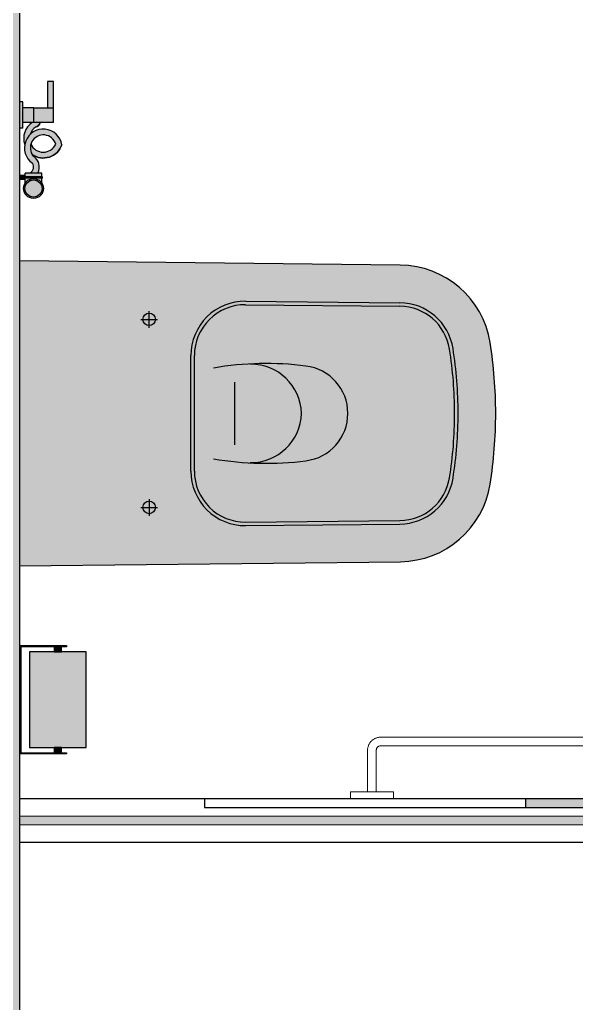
# Model space of a CAD drawing. Header units: millimetres. Extents: x 307301 to 459443, y -2888111 to -2805601.
# Drawn here: x 451097 to 451741, y -2883416 to -2882280 of the extents above; entities that cross this region are included whole.
import ezdxf

# ---------------------------------------------------------------- set-up
doc = ezdxf.new("R2010")
doc.units = ezdxf.units.MM
doc.header["$LTSCALE"] = 10
doc.header["$MEASUREMENT"] = 0
doc.linetypes.add('( Hidden )', pattern=[0.375, 0.25, -0.125])
doc.linetypes.add('DASHED', pattern=[19.049999999999997, 12.7, -6.349999999999998])
for name, color, linetype in [('BMA FURNITURE', 6, 'Continuous'), ('DT-HATCH', 7, 'Continuous'), ('DT-MEDIUM', 5, 'Continuous'), ('Furniture - Plan', 3, 'Continuous'), ('GLASS', 4, 'Continuous'), ('LELVEL DROP', 3, '( Hidden )'), ('PDA FURNITURE', 6, 'Continuous'), ('WALL - PDA', 1, 'Continuous')]:
    doc.layers.add(name, color=color, linetype=linetype)
for name, color, linetype, lineweight in [('DT-MEDIUM LIGHT', 6, 'Continuous', 15), ('HATCH WALL', 8, 'Continuous', 0), ('I-Fur Hatch', 8, 'Continuous', 0), ('I-SANI&FITT', 5, 'Continuous', 30), ('PARTITION - BMA', 6, 'Continuous', 18)]:
    doc.layers.add(name, color=color, linetype=linetype, lineweight=lineweight)

# ---------------------------------------------------------------- blocks, each defined once
blk = doc.blocks.new('A$C9a3b0c70')
at = {"layer": 'HATCH WALL'}
blk.add_hatch(color=7, dxfattribs=at).paths.add_polyline_path([(16679.90052831965, 23942.28077380592), (16679.90052833408, 21352.28077380592), (16349.90052825445, 21352.28077380592), (16349.90052825445, 21202.28077380592), (16829.90052831965, 21202.28077380592), (16829.90052831965, 23942.28077380592)])
at = {"layer": 'WALL - PDA'}
blk.add_lwpolyline([(16679.90052831965, 23942.28077380592), (16679.90052833408, 21352.28077380592), (16349.90052825445, 21352.28077380592), (16349.90052825445, 21202.28077380592), (16829.90052831965, 21202.28077380592), (16829.90052831965, 23942.28077380592)], close=True, dxfattribs=at)
blk = doc.blocks.new('A$C492F6773')
at = {"color": 8, "linetype": 'DASHED', "ltscale": 5}
for p, q in [((289.4807218908972, 69.45628692768518), (289.4807218908972, 51.45628692768518)), ((280.4807218908972, 60.45628692768518), (298.4807218908973, 60.45628692768518))]:
    blk.add_line(p, q, dxfattribs=at)
at = {"layer": 'DT-MEDIUM', "color": 8, "linetype": 'DASHED', "ltscale": 10}
blk.add_lwpolyline([(-349.9999999999998, -8.53e-14), (350, 7.11e-14), (349.9999999999418, -9.999999999999927), (-349.9999999999998, -10.00000000000008)], close=True, dxfattribs=at)
at = {"layer": 'DT-MEDIUM LIGHT', "color": 8, "linetype": 'DASHED', "ltscale": 5, "elevation": 1.056387e-10}
blk.add_lwpolyline([(298.4807218908973, 60.45628692768518), (298.4807218908973, 8.000000000000043), (280.4807218908972, 8.000000000000043), (280.4807218908972, 60.45628692768518)], dxfattribs=at)
at = {"layer": 'DT-MEDIUM LIGHT', "color": 8, "linetype": 'DASHED', "ltscale": 5}
for points in [[(264.4212111474772, 4.26e-14), (264.4212111474772, 8.000000000000032), (314.4212111474772, 8.00000000000005), (314.4212111474772, 5.68e-14), (264.4212111474772, 4.26e-14)], [(-131.458501920977, -10.00000000000004), (-131.458501920977, -18.00000000000004), (-181.4585019209769, -18.00000000000006), (-181.4585019209769, -10.00000000000005), (-131.458501920977, -10.00000000000004)], [(264.4212111474772, -9.999999999999957), (264.4212111474772, -17.99999999999994), (314.4212111474772, -17.99999999999994), (314.4212111474772, -9.999999999999943), (264.4212111474772, -9.999999999999957)]]:
    blk.add_lwpolyline(points, close=True, dxfattribs=at)
at = {"layer": 'DT-MEDIUM LIGHT', "color": 8, "linetype": 'DASHED', "ltscale": 5, "elevation": -1.056387e-10}
blk.add_lwpolyline([(-151.5180126649209, -65.99064069369345, 0.4142135623730951), (-146.5180126649209, -70.99064069369345), (279.4807218914211, -70.99999999243299, 0.4142135623730951), (284.4807218914212, -65.99999999243298), (284.4807218909555, -17.99999999999994), (294.480721890839, -17.99999999999994), (294.4807218913047, -65.99999999243293, -0.4142135623730951), (279.4807218912465, -80.99999999266576), (-146.5180126653865, -80.99064069369345, -0.4142135623730951), (-161.5180126649209, -65.99064069369345), (-161.5180126652701, -18.00000000000004), (-151.5180126650373, -18.00000000000004)], format="xyb", close=True, dxfattribs=at)
at = {"layer": 'DT-MEDIUM LIGHT', "color": 8, "linetype": 'DASHED', "ltscale": 5}
blk.add_circle((289.4807218908972, 60.45628692768518), 9.000000000000002, dxfattribs=at)
blk = doc.blocks.new('A$C68CD5E65')
at = {"ltscale": 0.5}
h = blk.add_hatch(color=7, dxfattribs=at)
h.dxf.hatch_style = 1
edge = h.paths.add_edge_path()
edge.add_arc((639.4807218908973, 60.45628692768527), 9.000000000000002, 0, 360)
h = blk.add_hatch(color=7, dxfattribs=at)
h.dxf.hatch_style = 1
h.paths.add_polyline_path([(630.4807218908973, 60.45628692768527, 0.4142135623730951), (639.4807218908973, 51.45628692768528, 0.4142135623730951), (648.4807218908973, 60.45628692768527), (648.4807218908973, 8.000000000000128), (630.4807218908973, 8.000000000000128)])
h = blk.add_hatch(color=7, dxfattribs=at)
h.dxf.hatch_style = 1
h.paths.add_polyline_path([(614.4212111474773, 1.279e-13), (614.4212111474773, 8.00000000000012), (664.4212111474773, 8.000000000000135), (664.4212111474773, 1.35e-13)])
h = blk.add_hatch(color=7, dxfattribs=at)
h.dxf.hatch_style = 1
h.paths.add_polyline_path([(218.5414980790229, -9.999999999999957), (218.5414980790229, -17.99999999999996), (168.5414980790228, -17.99999999999996), (168.5414980790228, -9.999999999999973)])
h = blk.add_hatch(color=7, dxfattribs=at)
h.dxf.hatch_style = 1
h.paths.add_polyline_path([(614.4212111474773, -9.999999999999874), (614.4212111474773, -17.99999999999986), (664.4212111474773, -17.99999999999986), (664.4212111474773, -9.999999999999863)])
h = blk.add_hatch(color=250)
h.dxf.hatch_style = 1
edge = h.paths.add_edge_path()
edge.add_arc((203.4819873350643, -65.99064069369338), 4.999999999999856, 540.0000000001685, 630.0000000001683)
edge.add_line((203.4819873350789, -70.9906406936934), (629.4807218914211, -70.99999999243288))
edge.add_arc((629.4807218914211, -65.99999999243288), 5.000000000000006, 630, 719.9999999995226)
edge.add_line((634.4807218914211, -65.99999999247471), (634.4212111475242, -17.9999999999952))
edge.add_line((634.4212111475282, -17.99999999999441), (644.4212111474334, -18.00000000000413))
edge.add_line((644.4212111474262, -18.00000000000531), (644.4807218912792, -65.99999999238207))
edge.add_arc((629.4874006647224, -66.00667876610336), 14.99332271409163, 269.9744776023066, 360.0255223986401, ccw=False)
edge.add_line((629.4807218912465, -80.9999999926657), (203.4819873345996, -80.99064069367881))
edge.add_arc((203.4819873348315, -65.9906406939262), 14.99999999975306, 539.9999999991123, 629.9999999991123, ccw=False)
edge.add_line((188.4819873350789, -65.99064069369338), (188.4819873347296, -17.99999999999996))
edge.add_line((188.4819873347296, -17.99999999999996), (198.4819873349625, -17.99999999999996))
edge.add_line((198.4819873349625, -17.99999999999996), (198.4819873350643, -65.99064069370823))
at = {"layer": 'DT-HATCH', "ltscale": 5}
h = blk.add_hatch(color=4, dxfattribs=at)
h.dxf.hatch_style = 1
h.paths.add_polyline_path([(700, -5.25944e-11), (699.9999999999417, -10.00000000005259), (0, -10), (0, 0)])
at = {"color": 8, "ltscale": 5}
for p, q in [((639.4807218908973, 69.45628692768527), (639.4807218908973, 51.45628692768528)), ((630.4807218908973, 60.45628692768527), (648.4807218908973, 60.45628692768527))]:
    blk.add_line(p, q, dxfattribs=at)
at = {"layer": 'DT-MEDIUM', "color": 134, "ltscale": 10}
blk.add_lwpolyline([(0, 0), (700, 1.563e-13), (699.9999999999417, -9.999999999999844), (0, -10)], close=True, dxfattribs=at)
at = {"layer": 'DT-MEDIUM LIGHT', "ltscale": 5, "elevation": 1.056387e-10}
blk.add_lwpolyline([(648.4807218908973, 60.45628692768527), (648.4807218908973, 8.000000000000128), (630.4807218908973, 8.000000000000128), (630.4807218908973, 60.45628692768527)], dxfattribs=at)
at = {"layer": 'DT-MEDIUM LIGHT', "ltscale": 5}
for points in [[(614.4212111474773, 1.279e-13), (614.4212111474773, 8.00000000000012), (664.4212111474773, 8.000000000000135), (664.4212111474773, 1.35e-13), (614.4212111474773, 1.279e-13)], [(218.5414980790229, -9.999999999999957), (218.5414980790229, -17.99999999999996), (168.5414980790228, -17.99999999999996), (168.5414980790228, -9.999999999999973), (218.5414980790229, -9.999999999999957)], [(614.4212111474773, -9.999999999999874), (614.4212111474773, -17.99999999999986), (664.4212111474773, -17.99999999999986), (664.4212111474773, -9.999999999999863), (614.4212111474773, -9.999999999999874)]]:
    blk.add_lwpolyline(points, close=True, dxfattribs=at)
at = {"layer": 'DT-MEDIUM LIGHT', "ltscale": 5, "elevation": -1.056387e-10}
blk.add_lwpolyline([(198.4819873350789, -65.99064069369338, 0.4142135623730951), (203.4819873350789, -70.9906406936934), (629.4807218914211, -70.99999999243288, 0.4142135623730951), (634.4807218914211, -65.99999999243288), (634.4807218909552, -17.99999999999986), (644.480721890839, -17.99999999999986), (644.4807218913048, -65.99999999243286, -0.4142135623730951), (629.4807218912465, -80.9999999926657), (203.4819873346132, -80.99064069369336, -0.4142135623730951), (188.4819873350789, -65.99064069369338), (188.4819873347296, -17.99999999999996), (198.4819873349625, -17.99999999999996)], format="xyb", close=True, dxfattribs=at)
at = {"layer": 'DT-MEDIUM LIGHT', "ltscale": 5}
blk.add_circle((639.4807218908973, 60.45628692768527), 9.000000000000002, dxfattribs=at)
blk = doc.blocks.new('4324WREWR')
at = {"layer": 'LELVEL DROP'}
h = blk.add_hatch(dxfattribs=at)
h.set_pattern_fill('ANSI31', color=8, scale=20, angle=90)
h.set_pattern_definition([(135, (4991517.37325639, -51780.23172533928), (-1.767766952966368, -1.767766952966368), [])])
h.paths.add_polyline_path([(4991519.395628428, -51773.42475429759), (4991542.37325639, -51773.42475429759), (4991542.37325639, -51768.23172533929), (4991519.395628428, -51768.23172533929)])
h = blk.add_hatch(dxfattribs=at)
h.set_pattern_fill('ANSI31', color=8, scale=20, angle=90)
h.set_pattern_definition([(135, (4991492.37325639, -51792.19350899453), (-1.767766952966368, -1.767766952966368), [])])
h.paths.add_polyline_path([(4991492.37325639, -51785.38653795281), (4991519.348469418, -51785.38653795281), (4991519.348469418, -51780.19350899453), (4991492.37325639, -51780.19350899453)])
at = {"layer": 'LELVEL DROP', "color": 3, "linetype": 'ByBlock', "const_width": 4}
blk.add_lwpolyline([(4991492.37325639, -51778.09160512242), (4991517.37325639, -51778.09160512242), (4991517.37325639, -51766.09160512242), (4991542.37325639, -51766.09160512242)], dxfattribs=at)
blk = doc.blocks.new('A$C3893b7c6')
at = {"layer": 'LELVEL DROP', "xscale": -4.578888891557957, "yscale": 4.578888891557957, "zscale": 4.578888891557957, "rotation": 179.4065631489064}
blk.add_blockref('4324WREWR', (-22856832.52043127, -297.4572350678209), dxfattribs=at)
blk = doc.blocks.new('A$Cab26091c')
at = {"layer": 'DT-HATCH', "ltscale": 5}
h = blk.add_hatch(color=4, dxfattribs=at)
h.dxf.hatch_style = 1
h.paths.add_polyline_path([(0, -19.87499734899029), (1369.99905440188, -19.87499734899029), (1369.99905440188, -29.87499001761898), (0, -29.87499001761898)])
at = {"layer": 'Furniture - Plan', "color": 132, "lineweight": 15, "ltscale": 2.5, "elevation": 0.0003958036140299999}
blk.add_lwpolyline([(0, -19.87499734899029), (1369.99905440188, -19.87499734899029), (1369.99905440188, -29.87499001761898), (0, -29.87499001761898)], close=True, dxfattribs=at)
at = {"layer": 'GLASS'}
blk.add_lwpolyline([(1519.995353227481, -50.00000000139698), (0, -50), (0, 0), (1519.995353227481, -1.396983861923218e-09)], close=True, dxfattribs=at)
at = {"layer": 'PARTITION - BMA', "color": 12, "true_color": 0xb80000, "const_width": 2.116684901462416, "elevation": 93.42750714749054}
blk.add_lwpolyline([(1080.760210013017, -147.7566058831289), (1269.480600052048, -147.7757808906026), (1249.710274853278, -140.1925815814175)], dxfattribs=at)
at = {"color": 6}
for name, p in [('A$C492F6773', (563.4958365424536, -40.12498799106106, -0.0003958036140299999)), ('A$C68CD5E65', (584.5703358543105, -40.12498799106106, -0.0003958036140299999))]:
    blk.add_blockref(name, p, dxfattribs=at)
at = {"layer": 'Furniture - Plan', "color": 3, "rotation": 90.5934368490764}
blk.add_blockref('A$C3893b7c6', (1445.321166391659, -29.87499002320692, 0.0003958036140299999), dxfattribs=at)
blk = doc.blocks.new('A$C39E617A6')
at = {"layer": 'I-Fur Hatch', "ltscale": 20}
h = blk.add_hatch(color=256, dxfattribs=at)
h.dxf.hatch_style = 1
h.set_gradient(color1=(128, 128, 128), one_color=1, tint=1, name='SPHERICAL')
h.paths.add_polyline_path([(364.9999960397836, 570.0000030225493), (-3.9602164179e-06, 570.0000030225493), (5.09664954105392, 113.9460072006914, 0.3653353261826125), (97.86304879793896, 6.675238361232914, 0.0392863362078213), (182.4999960397836, 3.0225492083e-06, 0.0392863362079306), (267.1369432816282, 6.675238361291121, 0.3660722128455261), (359.9065383546986, 114.231972240319)])
at = {"layer": 'Furniture - Plan', "color": 3, "ltscale": 100}
for p, q in [((69.99999603978358, 425.007968525344), (69.99999603978358, 404.9920375197543)), ((294.9999960397836, 425.007968525344), (294.9999960397836, 404.9920375197543)), ((80.0079615425784, 415.0000030225492), (59.99203053698876, 415.0000030225492)), ((284.9920305369888, 415.0000030225492), (305.0079615425784, 415.0000030225492)), ((113.26426871703, 365.0000030225492), (251.7357233625371, 365.0000030225492)), ((113.26426871703, 360.7902647142182), (251.7357233625371, 360.7902647142182)), ((219.9826349192299, 312.6019779282505), (145.0173571603373, 312.6019779282505)), ((48.26743731228635, 299.3581272714655), (50.0912588282954, 114.6763472356251)), ((52.47697035782038, 299.399698437599), (54.30079187382943, 114.7179184017586)), ((312.5230217217468, 299.399698437599), (310.6992002057377, 114.7179184017586)), ((316.7325547672808, 299.3581272714655), (314.9087332512717, 114.6763472356251))]:
    blk.add_line(p, q, dxfattribs=at)
blk.add_lwpolyline([(-3.9602164179e-06, 570.0000030225493), (5.09664954105392, 113.9460072006914, 0.3653353261820722), (97.86304879770614, 6.675238361291121, 0.0392863362079153), (182.4999960397836, 3.0225492083e-06, 0.0392863362079174), (267.1369432816282, 6.675238361291121, 0.3660722128456257), (359.9065383546986, 114.231972240319), (364.9999960397836, 570.0000030225493)], format="xyb", close=True, dxfattribs=at)
for centre in [(69.99999603978358, 415.0000030225492), (294.9999960397836, 415.0000030225492)]:
    blk.add_circle(centre, 7.5, dxfattribs=at)
for centre, radius, start, end in [((113.26426871703, 300.0000022826134), 65.00000074, 90, 180.5658050180689), ((251.7357233625371, 300.0000022826134), 65.00000074, 359.4341949819312, 90), ((113.26426871703, 300.0000022826134), 60.79026243177196, 90, 180.5658050180689), ((251.7357233625371, 300.0000022826134), 60.79026243177196, 359.4341949819312, 90), ((490.501761626685, 274.8732491412084), 367.7248353588933, 170.127923726679, 187.4392720950322), ((-125.5017695473507, 274.8732491412084), 367.7248353588933, 352.5607279049678, 9.872076273320992), ((184.2689184411429, 293.1404724942404), 60.64201880570602, 179.3041590272622, 268.3310551113081), ((180.7310736384243, 293.1404724942404), 60.64201880570602, 271.668944888692, 0.6958409727378223), ((182.5082642689813, 234.0718291878584), 57.0440048716135, 186.8562658594896, 270), ((182.4917278105858, 234.0718291878584), 57.0440048716135, 270, 353.1437341405102), ((115.0880902346689, 115.3182222465402), 65.00000074161413, 180.5658050180689, 260.990902708247), ((115.0880902346689, 115.3182222465402), 60.79026243338606, 180.5658050180689, 260.990902708247), ((249.9119018448983, 115.3182222465402), 60.79026243338606, 279.0090972917529, 359.4341949819312), ((249.9119018448983, 115.3182222465402), 65.00000074161413, 279.0090972917529, 359.4341949819312), ((182.5940589115489, 541.0965806911116), 496.0965865859822, 260.990902708247, 269.9900398365718), ((182.5940589115489, 541.0965806911116), 491.8868482777542, 260.990902708247, 269.9900398365718), ((182.4059331677854, 541.0965806911116), 491.8868482777542, 270.0099601634282, 279.0090972917529), ((182.4059331677854, 541.0965806911116), 496.0965865859822, 270.0099601634282, 279.0090972917529)]:
    blk.add_arc(centre, radius, start, end, dxfattribs=at)
blk = doc.blocks.new('SDYDTY')
at = {"layer": 'I-Fur Hatch', "linetype": 'Continuous'}
h = blk.add_hatch(color=250, dxfattribs=at)
h.set_gradient(color1=(59, 59, 59), color2=(77, 77, 77), one_color=1, tint=0.300000011920929, name='CYLINDER')
h.paths.add_polyline_path([(4992457.949356072, -63885.1096024758), (4992457.949356072, -63954.45948491852), (4992398.266784881, -63954.45948491852), (4992398.266784881, -63955.93777199103), (4992459.427643145, -63955.93777199103), (4992459.427643145, -63885.1096024758), (4992459.427643145, -63814.46028975108), (4992398.266784881, -63814.46028975108), (4992398.266784881, -63815.93857682357), (4992457.949356072, -63815.93857682357)])
h = blk.add_hatch(color=8, dxfattribs=at)
h.set_gradient(color1=(122, 122, 122), color2=(224, 224, 224), rotation=89.99999999999996, one_color=1, tint=0.8799999952316284, name='CYLINDER')
h.paths.add_polyline_path([(4992404.736061758, -63815.93857682357), (4992414.616024105, -63815.93857682357), (4992414.616024105, -63822.69903087105), (4992404.736061758, -63822.69903087105)])
h = blk.add_hatch(color=8, dxfattribs=at)
h.set_gradient(color1=(122, 122, 122), rotation=89.99999999999996, one_color=1, tint=1, name='CYLINDER')
h.paths.add_polyline_path([(4992372.718866119, -63822.69903087105), (4992446.633219744, -63822.69903087105), (4992446.633219744, -63947.69903087105), (4992372.718866119, -63947.69903087105)])
h = blk.add_hatch(color=8, dxfattribs=at)
h.set_gradient(color1=(122, 122, 122), color2=(224, 224, 224), rotation=89.99999999999996, one_color=1, tint=0.8799999952316284, name='CYLINDER')
h.paths.add_polyline_path([(4992404.736061758, -63947.69903087105), (4992414.616024105, -63947.69903087105), (4992414.616024105, -63954.45948491852), (4992404.736061758, -63954.45948491852)])
at = {"layer": 'Furniture - Plan', "color": 6, "linetype": 'Continuous'}
for points in [[(4992457.949356072, -63885.1096024758), (4992457.949356072, -63954.45948491852), (4992398.266784881, -63954.45948491852), (4992398.266784881, -63955.93777199103), (4992459.427643145, -63955.93777199103), (4992459.427643145, -63885.1096024758), (4992459.427643145, -63814.46028975108), (4992398.266784881, -63814.46028975108), (4992398.266784881, -63815.93857682357), (4992457.949356072, -63815.93857682357), (4992457.949356072, -63885.1096024758)], [(4992404.736061758, -63815.93857682357), (4992414.616024105, -63815.93857682357), (4992414.616024105, -63822.69903087105), (4992404.736061758, -63822.69903087105)], [(4992372.718866119, -63822.69903087105), (4992446.633219744, -63822.69903087105), (4992446.633219744, -63947.69903087105), (4992372.718866119, -63947.69903087105)], [(4992404.736061758, -63947.69903087105), (4992414.616024105, -63947.69903087105), (4992414.616024105, -63954.45948491852), (4992404.736061758, -63954.45948491852)]]:
    blk.add_lwpolyline(points, close=True, dxfattribs=at)
for points in [[(4992409.676042931, -63822.69903087105), (4992409.676042931, -63815.93857682357)], [(4992409.676042931, -63947.69903087105), (4992409.676042931, -63954.45948491852)]]:
    blk.add_lwpolyline(points, dxfattribs=at)
blk = doc.blocks.new('A$C068D2085')
at = {"linetype": 'Continuous'}
h = blk.add_hatch(color=8, dxfattribs=at)
h.set_gradient(color1=(122, 122, 122), rotation=89.99999999999996, one_color=1, tint=1, name='CYLINDER')
h.paths.add_polyline_path([(-210536.5482902584, 129233.5860842258), (-210536.5278029948, 129263.70992976), (-210543.2542974726, 129263.7145044568), (-210543.2747847365, 129233.5906589229)])
h.paths.add_polyline_path([(-210536.5482902584, 129233.5860842258), (-210559.0482850546, 129233.6013864996), (-210559.0597617601, 129216.726390403), (-210536.5597669639, 129216.7110881283)])
h.paths.add_polyline_path([(-210559.0597617601, 129216.726390403), (-210559.0482850546, 129233.6013864996), (-210571.527479759, 129233.6098736148), (-210571.5389564641, 129216.7348775183)])
h = blk.add_hatch(color=251, dxfattribs=at)
h.set_gradient(color1=(77, 77, 77), color2=(107, 107, 107), rotation=89.99999999999996, one_color=1, tint=0.4199999868869781, name='CYLINDER')
h.paths.add_polyline_path([(-210571.523016596, 129240.1723721023), (-210575.2730157276, 129240.1749224807), (-210575.2934187597, 129210.1749294195), (-210571.5434196271, 129210.1723790401)])
h = blk.add_hatch(color=253, dxfattribs=at)
h.set_gradient(color1=(168, 168, 168), rotation=89.99999999999996, one_color=1, tint=1, name='CYLINDER')
edge = h.paths.add_edge_path()
edge.add_arc((-210558.0724356527, 129217.3332790058), 6.191471507764298, 278.4056302585317, 354.3296204654336)
edge.add_line((-210551.9112603615, 129216.7215286969), (-210560.9831119362, 129216.7276984811))
edge.add_arc((-210548.1752080747, 129198.2013881663), 22.52257923077383, 124.6574979642106, 198.5844207166982)
edge.add_arc((-210548.2003737293, 129187.3421158286), 21.63841966598738, 134.2086996998609, 170.2047669799593, ccw=False)
edge.add_arc((-210548.1752080747, 129198.2013881662), 15.81262366208735, 124.6574979363998, 162.8935532600735, ccw=False)
h = blk.add_hatch(color=253, dxfattribs=at)
h.set_gradient(color1=(168, 168, 168), rotation=89.99999999999996, one_color=1, tint=1, name='CYLINDER')
edge = h.paths.add_edge_path()
edge.add_arc((-210567.7061496833, 129165.2605049252), 8.256287745651282, 302.358333574082, 392.6958952956101)
edge.add_arc((-210548.200373919, 129187.3421159152), 21.63841945751567, 9.529672862973825, 234.5253425498241, ccw=False)
edge.add_arc((-210548.1752080748, 129198.2013881663), 22.52257923057752, 235.2028004977385, 341.1500192635437, ccw=False)
edge.add_arc((-210551.8976532461, 129186.875786843), 11.60897812015798, 156.2379152198776, 218.1393287652589, ccw=False)
edge.add_arc((-210548.1752080694, 129198.2013881749), 15.81262367025417, 204.8608650357708, 334.8735749098535)
edge.add_arc((-210548.2003739203, 129187.3421159159), 14.92846388757566, 16.1202987666461, 218.7836831046909)
edge.add_arc((-210567.7061496735, 129165.2605049242), 14.966243305257, -27.800744864083015, 58.27994277068768, ccw=False)
edge.add_line((-210554.4673863194, 129158.2802768816), (-210563.2872800868, 129158.2862753026))
h = blk.add_hatch(color=252, dxfattribs=at)
h.set_gradient(color1=(138, 138, 138), color2=(166, 166, 166), one_color=1, tint=0.6499999761581421, name='CYLINDER')
h.paths.add_polyline_path([(-210575.3306443772, 129155.4395173842), (-210569.2260215471, 129155.4395173842), (-210569.2260215471, 129150.9353645803), (-210575.3306443772, 129150.9353645803)])
h = blk.add_hatch(color=252, dxfattribs=at)
h.set_gradient(color1=(138, 138, 138), one_color=1, tint=1, name='INVCYLINDER')
h.paths.add_polyline_path([(-210569.2250013956, 129152.4353642327), (-210569.2289833516, 129146.5804176128, -0.5593216292049387), (-210549.7765862703, 129146.5671880109), (-210549.7726043143, 129152.4221346332)])
h.paths.add_polyline_path([(-210549.7715841627, 129153.9221342878), (-210549.7686223585, 129158.2770812313), (-210569.2210194398, 129158.290310833), (-210569.2239812443, 129153.9353638874)])
h = blk.add_hatch(color=250, dxfattribs=at)
h.set_gradient(color1=(64, 64, 64), color2=(56, 56, 56), rotation=89.99999999999996, one_color=1, tint=0.2199999988079071, name='CYLINDER')
edge = h.paths.add_edge_path()
edge.add_arc((-210559.5068481458, 129140.599201099), 11.41467756642817, 0, 360)
edge = h.paths.add_edge_path(flags=17)
edge.add_arc((-210559.5068481458, 129140.599201099), 9.914677566442727, 0, 360)
h = blk.add_hatch(color=251, dxfattribs=at)
h.set_gradient(color1=(107, 107, 107), rotation=89.99999999999996, one_color=1, tint=1, name='SPHERICAL')
edge = h.paths.add_edge_path()
edge.add_arc((-210559.5068481458, 129140.599201099), 9.914677566442727, 0, 360)
at = {"layer": 'I-SANI&FITT', "color": 6}
for p, q in [((-210543.2542974691, 129263.7145044464), (-210543.2747847358, 129233.5906589189)), ((-210543.2542974691, 129263.7145044464), (-210543.2747847358, 129233.5906589189)), ((-210543.2542974732, 129263.714504456), (-210543.2747847379, 129233.5906589218)), ((-210543.2542974725, 129263.7145044568), (-210543.2747847365, 129233.5906589236)), ((-210536.527802996, 129263.7099297601), (-210543.2542974732, 129263.714504456)), ((-210536.5278029948, 129263.70992976), (-210543.2542974725, 129263.7145044568)), ((-210536.5482902571, 129233.5860842239), (-210536.5278029911, 129263.7099297514)), ((-210536.5482902571, 129233.5860842239), (-210536.5278029911, 129263.7099297514)), ((-210536.5482902592, 129233.5860842249), (-210536.527802996, 129263.7099297601)), ((-210536.5482902584, 129233.5860842258), (-210536.5278029948, 129263.70992976)), ((-210575.2934187597, 129210.1749294195), (-210575.2730157276, 129240.1749224807)), ((-210571.523016596, 129240.1723721023), (-210575.2730157276, 129240.1749224807)), ((-210571.5434196271, 129210.172379041), (-210571.523016596, 129240.1723721023)), ((-210559.0482850556, 129233.6013864977), (-210571.5274797556, 129233.6098736146)), ((-210559.0482850556, 129233.6013864977), (-210571.5274797556, 129233.6098736146)), ((-210559.0482850558, 129233.6013864987), (-210571.5274797589, 129233.6098736139)), ((-210559.0482850546, 129233.6013864996), (-210571.5274797591, 129233.6098736148)), ((-210559.0597617601, 129216.726390403), (-210559.0482850546, 129233.6013864996)), ((-210559.0482850556, 129233.6013864977), (-210536.5482902571, 129233.5860842239)), ((-210559.0482850556, 129233.6013864977), (-210536.5482902571, 129233.5860842239)), ((-210559.0482850558, 129233.6013864987), (-210536.5482902592, 129233.5860842249)), ((-210559.0482850546, 129233.6013864996), (-210536.5482902584, 129233.5860842258)), ((-210536.5597669638, 129216.7110881283), (-210536.5482902584, 129233.5860842258)), ((-210571.543419627, 129210.1723790401), (-210575.2934187597, 129210.1749294195)), ((-210559.0597617601, 129216.726390403), (-210571.5389564641, 129216.7348775183)), ((-210536.5597669638, 129216.7110881283), (-210559.0597617601, 129216.726390403)), ((-210569.2229610927, 129155.4353635394), (-210575.3306443799, 129155.4395173815)), ((-210549.0215843364, 129153.921624212), (-210569.9739810708, 129153.9358739632)), ((-210569.2239812443, 129153.9353638867), (-210569.2210194398, 129158.2903108464)), ((-210549.7686223575, 129158.2770812313), (-210569.2210194344, 129158.290310833)), ((-210549.7686223583, 129158.2770812462), (-210569.2210194398, 129158.2903108464)), ((-210549.7715841627, 129153.9221342866), (-210549.7686223585, 129158.2770812462)), ((-210549.0226044874, 129152.4216245574), (-210549.0215843364, 129153.921624212)), ((-210569.2260215471, 129150.9353645803), (-210575.3337048354, 129150.9395184234)), ((-210549.0226044874, 129152.4216245574), (-210569.9750012222, 129152.4358743085)), ((-210569.2289833516, 129146.5804176197), (-210569.2250013956, 129152.435364233)), ((-210549.7765862703, 129146.5671880205), (-210549.7726043143, 129152.4221346338))]:
    blk.add_line(p, q, dxfattribs=at)
at = {"layer": 'I-SANI&FITT'}
for p, q in [((-210575.2934187578, 129210.1749294072), (-210575.2730157246, 129240.1749224712)), ((-210571.5434196218, 129210.172379036), (-210571.5230165947, 129240.1723720994)), ((-210559.059761761, 129216.726390404), (-210559.0482850556, 129233.6013864977)), ((-210559.059761761, 129216.726390404), (-210559.0482850556, 129233.6013864977)), ((-210559.0597617621, 129216.7263904022), (-210559.0482850558, 129233.6013864987)), ((-210536.559766963, 129216.7110881301), (-210536.5482902571, 129233.5860842239)), ((-210536.559766963, 129216.7110881301), (-210536.5482902571, 129233.5860842239)), ((-210536.5597669659, 129216.7110881275), (-210536.5482902592, 129233.5860842249)), ((-210571.5434196218, 129210.172379036), (-210575.2934187578, 129210.1749294072)), ((-210559.059761761, 129216.726390404), (-210571.5389564613, 129216.7348775209)), ((-210559.059761761, 129216.726390404), (-210571.5389564613, 129216.7348775209)), ((-210559.0597617621, 129216.7263904022), (-210571.5389564642, 129216.7348775173)), ((-210536.559766963, 129216.7110881301), (-210559.059761761, 129216.726390404)), ((-210536.559766963, 129216.7110881301), (-210559.059761761, 129216.726390404)), ((-210536.5597669659, 129216.7110881275), (-210559.0597617621, 129216.7263904022)), ((-210569.2229610913, 129155.4353635412), (-210575.3306443772, 129155.4395173842)), ((-210569.975001221, 129152.4358743057), (-210569.9739810679, 129153.9358739612)), ((-210569.9750012222, 129152.4358743085), (-210569.9739810706, 129153.9358739622)), ((-210549.0215843308, 129153.9216242108), (-210569.9739810679, 129153.9358739612)), ((-210569.2239812401, 129153.9353638865), (-210569.2210194344, 129158.290310833)), ((-210549.7715841577, 129153.9221342844), (-210549.7686223575, 129158.2770812313)), ((-210549.0226044847, 129152.4216245563), (-210549.0215843308, 129153.9216242108)), ((-210569.2260215432, 129150.9353645773), (-210575.3337048342, 129150.9395184214)), ((-210549.0226044847, 129152.4216245563), (-210569.975001221, 129152.4358743057)), ((-210569.2289833485, 129146.5804176083), (-210569.2250013944, 129152.435364232)), ((-210549.7765862661, 129146.5671880063), (-210549.772604312, 129152.4221346309))]:
    blk.add_line(p, q, dxfattribs=at)
at = {"layer": 'I-SANI&FITT', "color": 6}
for radius in [11.41467756642817, 9.914677566442727]:
    blk.add_circle((-210559.5068481458, 129140.599201099), radius, dxfattribs=at)
for centre, radius, start, end in [((-210548.1752080748, 129198.2013881664), 22.52257923061849, 124.6574979361268, 198.5844207169775), ((-210548.1752080748, 129198.2013881664), 15.81262366175242, 124.6574979361268, 162.8935532605952), ((-210548.2003739203, 129187.3421159159), 21.6384194562921, 9.529672788754544, 234.5253425509781), ((-210548.2003739203, 129187.3421159159), 14.92846388756457, 16.1202987664771, 218.783683104926), ((-210548.1752080748, 129198.2013881664), 15.81262366175242, 204.8608649901986, 334.8735750027362), ((-210567.7061496832, 129165.2605049252), 14.96624331431394, 332.1992551319178, 58.27994277235607), ((-210567.7061496832, 129165.2605049252), 8.256287745586414, 302.3583335255879, 32.6958952959861)]:
    blk.add_arc(centre, radius, start, end, dxfattribs=at)
at = {"layer": 'I-SANI&FITT'}
for centre, radius, start, end in [((-210558.5542135274, 129217.7925892431), 6.728744123753272, 281.8943738432151, 350.8408769133786), ((-210548.1752080748, 129198.2013881664), 22.52257923061849, 235.2028004977962, 341.1500192634732)]:
    blk.add_arc(centre, radius, start, end, dxfattribs=at)
at = {"layer": 'I-SANI&FITT', "color": 6, "extrusion": (0, 0, -1)}
for centre, major_axis, ratio, start_param, end_param in [((-210558.5542135294, 129217.7925892432), (-5.008499875211905, -4.493431483241016), 0.9999999998363438, 4.032693965658102, 5.236037452248957), ((-210548.1752080773, 129198.2013881628), (-15.04049860212938, 16.7645452373863), 0.9999999999320792, 2.631035012585936, 4.480162813453429)]:
    blk.add_ellipse(centre, major_axis=major_axis, ratio=ratio, start_param=start_param, end_param=end_param, dxfattribs=at)

msp = doc.modelspace()

# ---------------------------------------------------------------- linework, layer by layer
at = {"layer": 'PDA FURNITURE', "elevation": 0.05547479569909773}
msp.add_lwpolyline([(445532.5126149091, -2878859.959372897), (445537.532441211, -2879829.966447221), (446517.5592247615, -2879829.979776284), (446517.5612535996, -2884999.966447221), (449267.5324412105, -2884999.96644722), (449267.5324412105, -2884089.961800445), (449567.5315784584, -2884089.961800445), (449567.5778774899, -2881639.961800445), (451097.4935578835, -2881639.976874832), (451097.4935578835, -2884229.96644722), (452617.5324412105, -2884229.96644722), (452617.5324412106, -2884379.961800446), (452167.546163159, -2884379.966447221), (452167.6201290754, -2886259.994577975), (453067.5324412101, -2886259.961800446), (453067.5324412101, -2887044.964701861), (455667.2615748937, -2887043.763307358), (455667.2759670526, -2886965.078439418), (455967.2251233984, -2886964.939826551), (455967.7262304539, -2878729.873110246)], dxfattribs=at)

# ---------------------------------------------------------------- block references
at = {"xscale": -1, "rotation": 180}
msp.add_blockref('A$C9a3b0c70', (434267.5930295638, -2860437.696101026), dxfattribs=at)
at = {"layer": 'BMA FURNITURE', "xscale": 1.00346082780868, "yscale": 1.00346082780868, "zscale": 1.00346082780868, "rotation": 0.03896692035508527}
msp.add_blockref('A$C068D2085', (662489.7760676472, -3011919.136257926), dxfattribs=at)
at = {"layer": 'BMA FURNITURE', "ltscale": 20, "xscale": 0.9649122807022469, "yscale": 0.9649122807022469, "zscale": 0.9649122807022469, "rotation": 90.00000000000001}
msp.add_blockref('A$C39E617A6', (451647.4935608003, -2882911.068148433), dxfattribs=at)
at = {"layer": 'BMA FURNITURE', "color": 1, "xscale": -0.8835328281287728, "yscale": 0.8835328281287728, "zscale": 0.8835328281287728}
msp.add_blockref('SDYDTY', (4862099.384015624, -2826620.857445213), dxfattribs=at)
at = {"layer": 'PDA FURNITURE', "xscale": -1, "rotation": 180}
msp.add_blockref('A$Cab26091c', (451097.4935578835, -2883229.966447221), dxfattribs=at)

doc.saveas('drawing.dxf')
